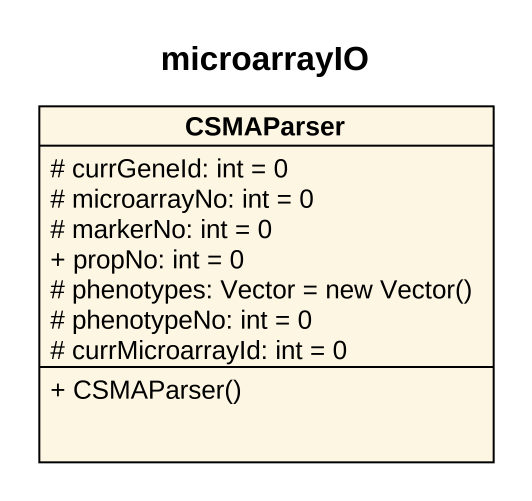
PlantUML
@startuml
title microarrayIO
hide circle
hide empty members
skinparam classAttributeIconSize 0
class CSMAParser {
  # currGeneId: int = 0
  # microarrayNo: int = 0
  # markerNo: int = 0
  + propNo: int = 0
  {field} # phenotypes: Vector = new Vector()
  # phenotypeNo: int = 0
  # currMicroarrayId: int = 0
  + CSMAParser()
}
@enduml
